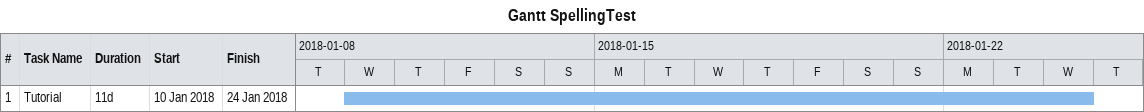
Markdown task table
Gantt SpellingTest

| ID | Task | Duration | Start | Finish |
|---|---|---|---|---|
| 1 | Tutorial | 11d | 2018-01-10 | 2018-01-24 |
